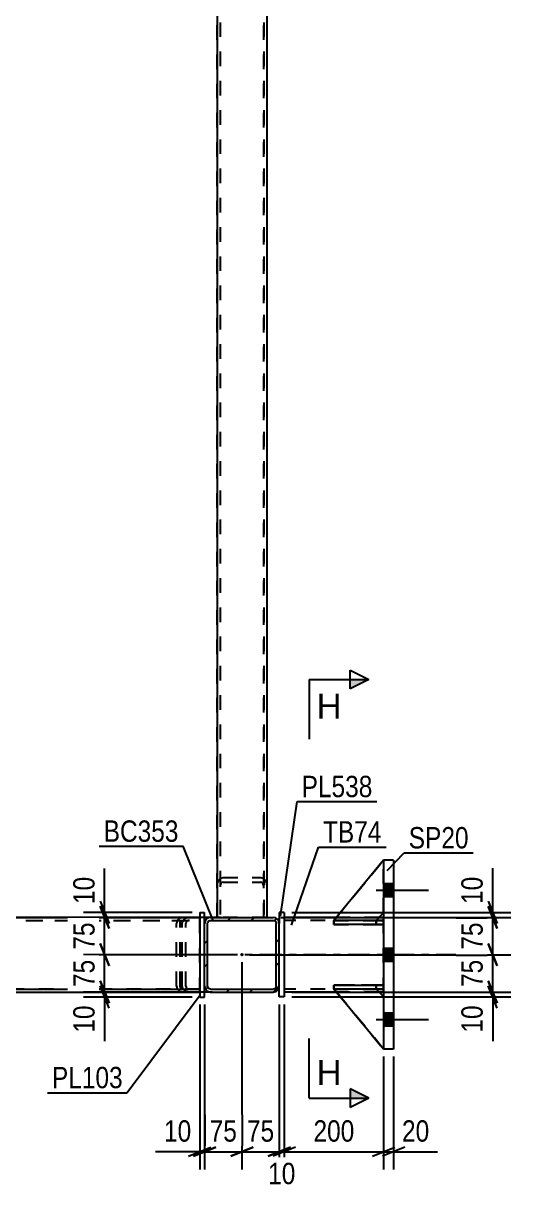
# Model space of a CAD drawing. Header units: millimetres. Extents: x -834 to 355, y -855 to -14.
# Drawn here: x 181.9 to 247.3, y -484.4 to -328.2 of the extents above; entities that cross this region are included whole.
import ezdxf

# ---------------------------------------------------------------- set-up
doc = ezdxf.new("R2010")
doc.units = ezdxf.units.MM
doc.linetypes.add('DXK_LINE_DOT2', pattern=[3.9198, 1.9599, -1.9599])
doc.linetypes.add('DXK_LINE_DOT3', pattern=[5.9187, 2.979, -0.9799, 0.9799, -0.9799])
doc.styles.add('Arial', font='ARIAL.TTF', dxfattribs={"height": 0.2})
doc.styles.add('Arial Narrow', font='ARIALN.TTF', dxfattribs={"height": 0.2})

# ---------------------------------------------------------------- blocks, each defined once
blk = doc.blocks.new('Part-570384938-59848 - 59801')
at = {"color": 7, "linetype": 'DXK_LINE_DOT2'}
for p, q in [((205.59, -448), (151.23, -448)), ((161.28, -448), (203.43, -448)), ((203.43, -448), (203.06, -448.06)), ((205.59, -458), (205.59, -448)), ((151.23, -448.4), (205.59, -448.4)), ((202.51, -448.64), (202.47, -448.8)), ((202.47, -457.2), (202.47, -448.8)), ((202.54, -448.5), (202.51, -448.64)), ((202.95, -448.8), (202.98, -448.65)), ((202.95, -457.2), (202.95, -448.8)), ((202.98, -448.65), (203.09, -448.52)), ((203.09, -448.52), (203.24, -448.43)), ((203.24, -448.43), (203.43, -448.4)), ((202.47, -457.2), (202.51, -457.36)), ((202.51, -457.36), (202.54, -457.51)), ((202.98, -457.36), (202.95, -457.2)), ((203.09, -457.49), (202.98, -457.36)), ((203.24, -457.57), (203.09, -457.49)), ((151.23, -457.6), (205.59, -457.6)), ((151.23, -458), (203.43, -458)), ((203.06, -457.94), (203.43, -458)), ((203.43, -457.6), (203.24, -457.57)), ((203.43, -458), (205.59, -458))]:
    blk.add_line(p, q, dxfattribs=at)
for centre, start, end in [((203.33, -448.92), 107.7012, 152.0537), ((203.33, -457.09), 207.9463, 252.2988)]:
    blk.add_arc(centre, 0.895, start, end, dxfattribs=at)
blk = doc.blocks.new('Part-570384938-59951 - 59801')
at = {"color": 7, "linetype": 'DXK_LINE_DOT2'}
for p, q in [((223.59, -457.6), (223.59, -457.06)), ((223.59, -457.06), (229.25, -457.06)), ((230.25, -457.06), (223.59, -457.06)), ((229.25, -457.6), (229.25, -457.06)), ((229.25, -457.06), (230.25, -457.06)), ((230.25, -457.6), (230.25, -457.06)), ((229.25, -457.6), (223.59, -457.6)), ((223.59, -457.6), (230.25, -457.6)), ((230.25, -457.6), (229.25, -457.6)), ((230.25, -457.6), (230.25, -457.6))]:
    blk.add_line(p, q, dxfattribs=at)
blk = doc.blocks.new('Part-570384938-59947 - 59801')
at = {"color": 2, "linetype": 'Continuous'}
for p, q in [((230.25, -440.33), (223.59, -448.4)), ((229.26, -448.4), (230.25, -447.4)), ((224.14, -448.4), (223.59, -448.4)), ((223.59, -448.4), (223.59, -448.4))]:
    blk.add_line(p, q, dxfattribs=at)
at = {"color": 7, "linetype": 'DXK_LINE_DOT2'}
for p, q in [((223.59, -448.4), (230.25, -440.33)), ((230.25, -447.4), (230.25, -440.33)), ((229.25, -448.4), (230.25, -447.4)), ((229.25, -448.4), (223.59, -448.4)), ((229.25, -448.4), (224.14, -448.4)), ((229.25, -448.4), (229.26, -448.4)), ((229.25, -448.4), (229.25, -448.4))]:
    blk.add_line(p, q, dxfattribs=at)
blk = doc.blocks.new('Part-570384938-59944 - 59801')
at = {"color": 2, "linetype": 'Continuous'}
for p, q in [((216.92, -447.33), (216.25, -447.33)), ((216.25, -447.33), (216.25, -448.8)), ((216.92, -447.33), (216.92, -458.66)), ((216.25, -458.66), (216.25, -457.2)), ((216.92, -458.66), (216.25, -458.66))]:
    blk.add_line(p, q, dxfattribs=at)
at = {"color": 7, "linetype": 'DXK_LINE_DOT2'}
blk.add_line((216.25, -457.2), (216.25, -448.8), dxfattribs=at)
blk = doc.blocks.new('Part-570384938-59852 - 59801')
at = {"color": 2, "linetype": 'Continuous'}
blk.add_line((205.59, -448), (123.59, -448), dxfattribs=at)
at = {"color": 7, "linetype": 'DXK_LINE_DOT2'}
for p, q in [((123.59, -448), (123.59, -458)), ((205.59, -458), (205.59, -448)), ((123.59, -448.4), (205.59, -448.4)), ((205.59, -457.6), (123.59, -457.6)), ((123.59, -458), (205.59, -458))]:
    blk.add_line(p, q, dxfattribs=at)
blk = doc.blocks.new('Part-570384938-59857 - 59801')
at = {"color": 7, "linetype": 'DXK_LINE_DOT2'}
for p, q in [((214.59, -249.67), (207.92, -249.67)), ((207.92, -249.67), (207.92, -270.57)), ((208.32, -249.67), (208.32, -448)), ((214.19, -249.67), (214.19, -448)), ((214.59, -249.67), (214.59, -270.57)), ((207.92, -253.78), (207.98, -254.25)), ((207.98, -254.25), (208.15, -254.65)), ((208.35, -254.02), (208.32, -253.78)), ((208.44, -254.22), (208.35, -254.02)), ((208.57, -254.35), (208.44, -254.22)), ((208.72, -254.4), (208.57, -254.35)), ((208.72, -254.4), (213.79, -254.4)), ((213.94, -254.35), (213.79, -254.4)), ((214.07, -254.22), (213.94, -254.35)), ((214.16, -254.02), (214.07, -254.22)), ((214.19, -253.78), (214.16, -254.02)), ((214.35, -254.65), (214.52, -254.25)), ((214.52, -254.25), (214.59, -253.78)), ((208.15, -254.65), (208.41, -254.92)), ((208.41, -254.92), (208.44, -254.93)), ((208.44, -254.93), (208.72, -255.01)), ((208.72, -255.01), (213.79, -255.01)), ((213.79, -255.01), (214.09, -254.92)), ((214.09, -254.92), (214.35, -254.65)), ((207.92, -443.89), (207.98, -443.42)), ((207.98, -443.42), (208.15, -443.02)), ((208.15, -443.02), (208.41, -442.75)), ((208.44, -443.46), (208.35, -443.66)), ((208.41, -442.75), (208.72, -442.66)), ((208.57, -443.32), (208.44, -443.46)), ((208.72, -443.28), (208.57, -443.32)), ((208.72, -442.66), (213.79, -442.66)), ((208.72, -443.28), (213.79, -443.28)), ((213.79, -442.66), (214.09, -442.75)), ((213.94, -443.32), (213.79, -443.28)), ((214.07, -443.46), (213.94, -443.32)), ((214.16, -443.66), (214.07, -443.46)), ((214.09, -442.75), (214.35, -443.02)), ((214.35, -443.02), (214.52, -443.42)), ((214.52, -443.42), (214.59, -443.89)), ((208.35, -443.66), (208.32, -443.89)), ((214.19, -443.89), (214.16, -443.66)), ((214.59, -448), (207.92, -448))]:
    blk.add_line(p, q, dxfattribs=at)
at = {"color": 2, "linetype": 'Continuous'}
for p, q in [((207.92, -270.57), (207.92, -448)), ((214.59, -270.57), (214.59, -448))]:
    blk.add_line(p, q, dxfattribs=at)
blk = doc.blocks.new('Part-570384938-59863 - 59801')
at = {"color": 7, "linetype": 'DXK_LINE_DOT2'}
for p, q in [((207.92, -448), (207.92, -249.67)), ((207.92, -249.67), (214.59, -249.67)), ((208.32, -249.67), (208.32, -448)), ((214.19, -448), (214.19, -249.67)), ((214.59, -249.67), (214.59, -448)), ((214.59, -448), (207.92, -448))]:
    blk.add_line(p, q, dxfattribs=at)
blk = doc.blocks.new('Part-570384938-59870 - 59801')
at = {"linetype": 'Continuous'}
h = blk.add_hatch(dxfattribs=at)
h.set_pattern_fill('', scale=0.7, style=0, pattern_type=0)
h.set_pattern_definition([(45, (215.4523, -458.0034), (-1.57154, 1.57154), [])])
h.paths.add_polyline_path([(207.05, -458), (215.45, -458), (215.76, -457.94), (216.02, -457.77), (216.19, -457.51), (216.25, -457.2), (216.25, -448.8), (216.19, -448.5), (216.02, -448.24), (215.76, -448.06), (215.45, -448), (207.05, -448), (206.75, -448.06), (206.49, -448.24), (206.31, -448.5), (206.25, -448.8), (206.25, -457.2), (206.31, -457.51), (206.49, -457.77), (206.75, -457.94)])
h.paths.add_polyline_path([(206.68, -457.36), (206.65, -457.2), (206.65, -448.8), (206.68, -448.65), (206.77, -448.52), (206.9, -448.43), (207.05, -448.4), (215.45, -448.4), (215.61, -448.43), (215.74, -448.52), (215.82, -448.65), (215.85, -448.8), (215.85, -457.2), (215.82, -457.36), (215.74, -457.49), (215.61, -457.57), (215.45, -457.6), (207.05, -457.6), (206.9, -457.57), (206.77, -457.49)])
blk.add_hatch(color=30, dxfattribs=at).paths.add_polyline_path([(211.25, -453.1, -1), (211.25, -452.9, -1)])
at = {"color": 2, "linetype": 'Continuous'}
for p, q in [((207.05, -448), (206.75, -448.06)), ((207.05, -448), (207.05, -448)), ((207.05, -448), (215.45, -448)), ((215.45, -448), (215.45, -448)), ((215.76, -448.06), (215.45, -448)), ((206.31, -448.5), (206.25, -448.8)), ((206.25, -448.8), (206.25, -448.8)), ((206.25, -457.2), (206.25, -448.8)), ((206.65, -448.8), (206.68, -448.65)), ((206.65, -448.8), (206.65, -448.8)), ((206.65, -457.2), (206.65, -448.8)), ((206.68, -448.65), (206.77, -448.52)), ((206.77, -448.52), (206.9, -448.43)), ((206.9, -448.43), (207.05, -448.4)), ((207.05, -448.4), (207.05, -448.4)), ((207.05, -448.4), (215.45, -448.4)), ((215.45, -448.4), (215.45, -448.4)), ((215.45, -448.4), (215.61, -448.43)), ((215.61, -448.43), (215.74, -448.52)), ((215.74, -448.52), (215.82, -448.65)), ((215.82, -448.65), (215.85, -448.8)), ((215.85, -448.8), (215.85, -448.8)), ((215.85, -457.2), (215.85, -448.8)), ((216.25, -448.8), (216.19, -448.5)), ((216.25, -448.8), (216.25, -448.8)), ((216.25, -457.2), (216.25, -448.8)), ((206.25, -457.2), (206.25, -457.2)), ((206.25, -457.2), (206.31, -457.51)), ((206.65, -457.2), (206.65, -457.2)), ((206.68, -457.36), (206.65, -457.2)), ((206.77, -457.49), (206.68, -457.36)), ((206.9, -457.57), (206.77, -457.49)), ((215.74, -457.49), (215.61, -457.57)), ((215.82, -457.36), (215.74, -457.49)), ((215.85, -457.2), (215.82, -457.36)), ((215.85, -457.2), (215.85, -457.2)), ((216.19, -457.51), (216.25, -457.2)), ((216.25, -457.2), (216.25, -457.2)), ((206.75, -457.94), (207.05, -458)), ((207.05, -457.6), (206.9, -457.57)), ((207.05, -457.6), (207.05, -457.6)), ((207.05, -457.6), (215.45, -457.6)), ((207.05, -458), (207.05, -458)), ((207.05, -458), (215.45, -458)), ((215.61, -457.57), (215.45, -457.6)), ((215.45, -457.6), (215.45, -457.6)), ((215.45, -458), (215.76, -457.94)), ((215.45, -458), (215.45, -458))]:
    blk.add_line(p, q, dxfattribs=at)
at = {"color": 30, "linetype": 'DXK_LINE_DOT3'}
blk.add_line((211.25, -453), (211.25, -453), dxfattribs=at)
at = {"color": 30, "linetype": 'Continuous'}
blk.add_circle((211.25, -453), 0.1, dxfattribs=at)
at = {"color": 2, "linetype": 'Continuous'}
for centre, start, end in [((207.05, -448.8), 112.5, 157.5), ((215.45, -448.8), 22.5, 67.5), ((207.05, -457.2), 202.5, 247.5), ((215.45, -457.2), 292.5, 337.5)]:
    blk.add_arc(centre, 0.8, start, end, dxfattribs=at)
blk = doc.blocks.new('Part-570384938-59903 - 59801')
at = {"color": 7, "linetype": 'DXK_LINE_DOT2'}
for p, q in [((164.88, -448.06), (164.73, -448.24)), ((165.06, -448), (164.88, -448.06)), ((165.06, -448), (170.43, -448)), ((170.28, -448.06), (170.09, -448)), ((170.43, -448.24), (170.28, -448.06)), ((203.83, -448.06), (204.2, -448)), ((205.59, -458), (205.59, -448)), ((164.62, -448.5), (164.59, -448.8)), ((164.59, -457.2), (164.59, -448.8)), ((164.73, -448.24), (164.62, -448.5)), ((164.83, -448.8), (164.84, -448.65)), ((164.83, -457.2), (164.83, -448.8)), ((164.84, -448.65), (164.9, -448.52)), ((164.9, -448.52), (164.97, -448.43)), ((164.97, -448.43), (165.06, -448.4)), ((165.06, -448.4), (171.24, -448.4)), ((170.09, -448.4), (170.18, -448.43)), ((170.18, -448.43), (170.26, -448.52)), ((170.26, -448.52), (170.31, -448.65)), ((170.31, -448.65), (170.33, -448.8)), ((170.33, -457.2), (170.33, -448.8)), ((170.53, -448.5), (170.43, -448.24)), ((170.5, -448.4), (205.59, -448.4)), ((170.57, -448.8), (170.53, -448.5)), ((170.57, -457.2), (170.57, -448.8)), ((203.24, -448.8), (203.32, -448.5)), ((203.24, -457.2), (203.24, -448.8)), ((203.76, -448.65), (203.72, -448.8)), ((203.72, -457.2), (203.72, -448.8)), ((203.86, -448.52), (203.76, -448.65)), ((204.02, -448.43), (203.86, -448.52)), ((204.2, -448.4), (204.02, -448.43)), ((164.59, -457.2), (164.62, -457.51)), ((164.62, -457.51), (164.73, -457.77)), ((164.84, -457.36), (164.83, -457.2)), ((164.9, -457.49), (164.84, -457.36)), ((164.97, -457.57), (164.9, -457.49)), ((170.26, -457.49), (170.18, -457.57)), ((170.31, -457.36), (170.26, -457.49)), ((170.33, -457.2), (170.31, -457.36)), ((170.43, -457.77), (170.53, -457.51)), ((170.53, -457.51), (170.57, -457.2)), ((203.32, -457.51), (203.24, -457.2)), ((203.72, -457.2), (203.76, -457.36)), ((203.76, -457.36), (203.86, -457.49)), ((203.86, -457.49), (203.9, -457.51)), ((203.9, -457.51), (204.02, -457.57)), ((164.73, -457.77), (164.88, -457.94)), ((164.88, -457.94), (165.06, -458)), ((165.06, -457.6), (164.97, -457.57)), ((165.06, -457.6), (205.59, -457.6)), ((165.06, -458), (170.43, -458)), ((170.18, -457.57), (170.09, -457.6)), ((170.09, -458), (170.28, -457.94)), ((170.28, -457.94), (170.43, -457.77)), ((204.2, -458), (203.83, -457.94)), ((204.02, -457.57), (204.2, -457.6))]:
    blk.add_line(p, q, dxfattribs=at)
at = {"color": 2, "linetype": 'Continuous'}
for p, q in [((170.43, -448), (205.59, -448)), ((170.43, -458), (205.59, -458))]:
    blk.add_line(p, q, dxfattribs=at)
at = {"color": 7, "linetype": 'DXK_LINE_DOT2'}
for centre, start, end in [((204.11, -448.92), 107.7012, 152.0537), ((204.11, -457.09), 207.9463, 252.2988)]:
    blk.add_arc(centre, 0.895, start, end, dxfattribs=at)
blk = doc.blocks.new('Part-570384938-59911 - 59801')
at = {"color": 2, "linetype": 'Continuous'}
for p, q in [((205.59, -447.34), (206.25, -447.34)), ((205.59, -447.34), (205.59, -458.67)), ((206.25, -448.8), (206.25, -447.34)), ((206.25, -458.67), (206.25, -457.2)), ((205.59, -458.67), (206.25, -458.67))]:
    blk.add_line(p, q, dxfattribs=at)
at = {"color": 7, "linetype": 'DXK_LINE_DOT2'}
for p, q in [((205.59, -447.34), (206.25, -447.34)), ((206.25, -457.2), (206.25, -448.8)), ((205.59, -458.67), (206.25, -458.67))]:
    blk.add_line(p, q, dxfattribs=at)
blk = doc.blocks.new('Part-570384938-59943 - 59801')
at = {"color": 2, "linetype": 'Continuous'}
for p, q in [((223.92, -448), (216.92, -448)), ((230.25, -448), (229.66, -448)), ((223.91, -458), (216.92, -458)), ((230.25, -458), (229.65, -458))]:
    blk.add_line(p, q, dxfattribs=at)
at = {"color": 7, "linetype": 'DXK_LINE_DOT2'}
for p, q in [((216.92, -448), (216.92, -458)), ((229.66, -448), (223.92, -448)), ((230.25, -458), (230.25, -448)), ((230.25, -448.4), (216.92, -448.4)), ((230.25, -457.6), (216.92, -457.6)), ((229.65, -458), (223.91, -458))]:
    blk.add_line(p, q, dxfattribs=at)
at = {"color": 7, "linetype": 'DXK_LINE_DOT3'}
blk.add_line((240.25, -453), (206.92, -453), dxfattribs=at)
blk = doc.blocks.new('Part-570384938-59945 - 59801')
at = {"color": 2, "linetype": 'Continuous'}
for p, q in [((223.59, -457.6), (223.59, -457.6)), ((229.25, -457.6), (223.59, -457.6)), ((230.25, -465.66), (223.59, -457.6)), ((229.25, -457.6), (229.25, -457.6)), ((229.25, -457.6), (230.25, -458.6))]:
    blk.add_line(p, q, dxfattribs=at)
at = {"color": 7, "linetype": 'DXK_LINE_DOT2'}
for p, q in [((223.59, -457.6), (229.25, -457.6)), ((230.25, -465.66), (223.59, -457.6)), ((229.25, -457.6), (230.25, -458.6)), ((230.25, -458.6), (230.25, -465.66))]:
    blk.add_line(p, q, dxfattribs=at)
blk = doc.blocks.new('Part-570384938-59946 - 59801')
at = {"color": 7, "linetype": 'DXK_LINE_DOT2'}
for p, q in [((223.59, -457.6), (229.25, -457.6)), ((230.25, -465.66), (223.59, -457.6)), ((223.59, -457.6), (223.59, -457.6)), ((229.25, -457.6), (223.59, -457.6)), ((223.59, -457.6), (230.25, -465.66)), ((229.25, -457.6), (230.25, -458.6)), ((229.25, -457.6), (229.25, -457.6)), ((230.25, -458.6), (229.25, -457.6)), ((230.25, -458.6), (230.25, -465.66))]:
    blk.add_line(p, q, dxfattribs=at)
blk = doc.blocks.new('Part-570384938-59948 - 59801')
at = {"color": 7, "linetype": 'DXK_LINE_DOT2'}
for p, q in [((230.25, -440.33), (223.59, -448.4)), ((223.59, -448.4), (230.25, -440.33)), ((230.25, -447.4), (230.25, -440.33)), ((229.25, -448.4), (230.25, -447.4)), ((230.25, -447.4), (229.25, -448.4)), ((223.59, -448.4), (229.25, -448.4)), ((223.59, -448.4), (223.59, -448.4)), ((229.25, -448.4), (223.59, -448.4)), ((229.25, -448.4), (229.25, -448.4))]:
    blk.add_line(p, q, dxfattribs=at)
blk = doc.blocks.new('Part-570384938-59949 - 59801')
at = {"color": 2, "linetype": 'Continuous'}
for p, q in [((223.59, -457.06), (230.25, -457.06)), ((223.59, -457.06), (223.59, -457.6)), ((230.25, -457.06), (230.25, -457.06)), ((230.25, -457.06), (230.25, -457.6)), ((230.25, -457.6), (223.59, -457.6)), ((230.25, -457.6), (230.25, -457.6))]:
    blk.add_line(p, q, dxfattribs=at)
at = {"color": 7, "linetype": 'DXK_LINE_DOT2'}
for p, q in [((229.25, -457.06), (223.59, -457.06)), ((230.25, -457.06), (229.25, -457.06)), ((229.25, -457.06), (229.25, -457.6)), ((230.25, -457.06), (230.25, -457.6)), ((223.59, -457.6), (229.25, -457.6)), ((229.25, -457.6), (230.25, -457.6))]:
    blk.add_line(p, q, dxfattribs=at)
blk = doc.blocks.new('Part-570384938-59950 - 59801')
at = {"color": 2, "linetype": 'Continuous'}
for p, q in [((223.59, -448.4), (223.59, -448.4)), ((223.59, -448.4), (223.59, -448.93)), ((230.25, -448.93), (223.59, -448.93)), ((230.25, -448.4), (224.14, -448.4)), ((230.25, -448.4), (230.25, -448.4)), ((230.25, -448.4), (230.25, -448.93)), ((230.25, -448.93), (230.25, -448.93))]:
    blk.add_line(p, q, dxfattribs=at)
at = {"color": 7, "linetype": 'DXK_LINE_DOT2'}
for p, q in [((224.14, -448.4), (223.59, -448.4)), ((229.25, -448.4), (223.59, -448.4)), ((223.59, -448.93), (229.25, -448.93)), ((230.25, -448.4), (229.25, -448.4)), ((229.25, -448.4), (229.25, -448.93)), ((229.25, -448.93), (230.25, -448.93)), ((230.25, -448.4), (230.25, -448.93))]:
    blk.add_line(p, q, dxfattribs=at)
blk = doc.blocks.new('Part-570384938-59952 - 59801')
at = {"color": 7, "linetype": 'DXK_LINE_DOT2'}
for p, q in [((223.59, -448.93), (223.59, -448.4)), ((223.59, -448.4), (229.25, -448.4)), ((230.25, -448.4), (223.59, -448.4)), ((229.25, -448.93), (223.59, -448.93)), ((223.59, -448.93), (230.25, -448.93)), ((229.25, -448.93), (229.25, -448.4)), ((229.25, -448.4), (230.25, -448.4)), ((230.25, -448.93), (229.25, -448.93)), ((230.25, -448.93), (230.25, -448.4)), ((230.25, -448.93), (230.25, -448.93))]:
    blk.add_line(p, q, dxfattribs=at)
blk = doc.blocks.new('Part-570384938-59953 - 59801')
at = {"color": 2, "linetype": 'Continuous'}
for p, q in [((231.59, -440.33), (230.25, -440.33)), ((230.25, -440.33), (230.25, -465.66)), ((231.59, -440.33), (231.59, -465.66)), ((231.59, -465.66), (230.25, -465.66))]:
    blk.add_line(p, q, dxfattribs=at)
blk = doc.blocks.new('Bolt-570384938-60113 - 59801')
at = {"linetype": 'Continuous'}
for points in [[(231.59, -445.2), (231.59, -443.46), (230.25, -443.46), (230.25, -445.2)], [(231.59, -445.2), (231.59, -443.46), (230.25, -443.46), (230.25, -445.2)], [(231.59, -445.2), (231.59, -443.46), (230.25, -443.46), (230.25, -445.2)], [(231.59, -453.86), (231.59, -452.13), (230.25, -452.13), (230.25, -453.86)], [(231.59, -453.86), (231.59, -452.13), (230.25, -452.13), (230.25, -453.86)], [(231.59, -462.53), (231.59, -460.8), (230.25, -460.8), (230.25, -462.53)], [(231.59, -462.53), (231.59, -460.8), (230.25, -460.8), (230.25, -462.53)], [(231.59, -462.53), (231.59, -460.8), (230.25, -460.8), (230.25, -462.53)]]:
    blk.add_hatch(color=1, dxfattribs=at).paths.add_polyline_path(points)
at = {"color": 1, "linetype": 'Continuous'}
for p, q in [((230.25, -443.46), (231.59, -443.46)), ((230.25, -443.46), (231.59, -443.46)), ((230.25, -443.46), (231.59, -443.46)), ((229.25, -444.33), (236.25, -444.33)), ((229.25, -444.33), (236.25, -444.33)), ((229.25, -444.33), (236.25, -444.33)), ((230.25, -445.2), (231.59, -445.2)), ((230.25, -445.2), (231.59, -445.2)), ((230.25, -445.2), (231.59, -445.2)), ((230.25, -452.13), (231.59, -452.13)), ((230.25, -452.13), (231.59, -452.13)), ((229.25, -453), (236.25, -453)), ((229.25, -453), (236.25, -453)), ((230.25, -453.86), (231.59, -453.86)), ((230.25, -453.86), (231.59, -453.86)), ((229.25, -461.66), (236.25, -461.66)), ((229.25, -461.66), (236.25, -461.66)), ((229.25, -461.66), (236.25, -461.66)), ((230.25, -460.8), (231.59, -460.8)), ((230.25, -460.8), (231.59, -460.8)), ((230.25, -460.8), (231.59, -460.8)), ((230.25, -462.53), (231.59, -462.53)), ((230.25, -462.53), (231.59, -462.53)), ((230.25, -462.53), (231.59, -462.53))]:
    blk.add_line(p, q, dxfattribs=at)
blk = doc.blocks.new('StraightDimension-570384938-61221 - 59801')
at = {"color": 7, "linetype": 'Continuous'}
for p, q in [((244.28, -451.5), (245.48, -454.5)), ((212.25, -453), (247.28, -453)), ((244.88, -458), (244.88, -453)), ((245.48, -459.5), (244.28, -456.5)), ((217.92, -458), (247.28, -458))]:
    blk.add_line(p, q, dxfattribs=at)
at = {"color": 0}
blk.add_wipeout([(244.13, -453.07), (239.93, -453.07), (239.93, -457.93), (244.13, -457.93)], dxfattribs=at)
at = {"color": 3, "style": 'Arial Narrow'}
blk.add_text('75', height=2.863, rotation=90.0002, dxfattribs=at).set_placement((243.53, -457.33))
blk = doc.blocks.new('StraightDimension-570384938-61220 - 59801')
at = {"color": 7, "linetype": 'Continuous'}
for p, q in [((244.28, -446.5), (245.48, -449.5)), ((216.45, -448), (247.28, -448)), ((244.88, -453), (244.88, -448)), ((245.48, -454.5), (244.28, -451.5)), ((212.25, -453), (247.28, -453))]:
    blk.add_line(p, q, dxfattribs=at)
at = {"color": 0}
blk.add_wipeout([(244.13, -448.08), (239.93, -448.08), (239.93, -452.93), (244.13, -452.93)], dxfattribs=at)
at = {"color": 3, "style": 'Arial Narrow'}
blk.add_text('75', height=2.863, rotation=90.0002, dxfattribs=at).set_placement((243.53, -452.33))
blk = doc.blocks.new('StraightDimension-570384938-61219 - 59801')
at = {"color": 7, "linetype": 'Continuous'}
for p, q in [((244.28, -445.83), (245.48, -448.83)), ((245.48, -449.5), (244.28, -446.5)), ((216.45, -448), (247.28, -448)), ((217.92, -447.33), (247.28, -447.33)), ((244.88, -448), (244.88, -447.33))]:
    blk.add_line(p, q, dxfattribs=at)
at = {"color": 0}
blk.add_wipeout([(244.13, -441.95), (239.93, -441.95), (239.93, -446.8), (244.13, -446.8)], dxfattribs=at)
at = {"color": 7, "linetype": 'Continuous'}
blk.add_line((244.88, -447.33), (244.88, -441.42), dxfattribs=at)
blk.add_line((244.88, -447.33), (244.88, -441.42), dxfattribs=at)
at = {"color": 3, "style": 'Arial Narrow'}
blk.add_text('10', height=2.863, rotation=90.0002, dxfattribs=at).set_placement((243.53, -446.2))
blk = doc.blocks.new('StraightDimension-570384938-61043 - 59801')
at = {"color": 7, "linetype": 'Continuous'}
for p, q in [((211.25, -454), (211.25, -481.8)), ((216.25, -459.66), (216.25, -481.8)), ((209.75, -480), (212.75, -478.8)), ((211.25, -479.4), (216.25, -479.4)), ((217.75, -478.8), (214.75, -480))]:
    blk.add_line(p, q, dxfattribs=at)
at = {"color": 0}
blk.add_wipeout([(216.18, -478.65), (216.18, -474.45), (211.32, -474.45), (211.32, -478.65)], dxfattribs=at)
at = {"color": 3, "style": 'Arial Narrow'}
blk.add_text('75', height=2.863, dxfattribs=at).set_placement((211.92, -478.05))
blk = doc.blocks.new('StraightDimension-570384938-61222 - 59801')
at = {"color": 7, "linetype": 'Continuous'}
for p, q in [((244.28, -456.5), (245.48, -459.5)), ((245.48, -460.16), (244.28, -457.16)), ((217.92, -458), (247.28, -458)), ((217.92, -458.66), (247.28, -458.66)), ((244.88, -458.66), (244.88, -458))]:
    blk.add_line(p, q, dxfattribs=at)
at = {"color": 0}
blk.add_wipeout([(244.13, -459.19), (239.93, -459.19), (239.93, -464.04), (244.13, -464.04)], dxfattribs=at)
at = {"color": 7, "linetype": 'Continuous'}
blk.add_line((244.88, -458.66), (244.88, -464.57), dxfattribs=at)
blk.add_line((244.88, -458.66), (244.88, -464.57), dxfattribs=at)
at = {"color": 3, "style": 'Arial Narrow'}
blk.add_text('10', height=2.863, rotation=90.0002, dxfattribs=at).set_placement((243.53, -463.44))
blk = doc.blocks.new('StraightDimension-570384938-61040 - 59801')
at = {"color": 7, "linetype": 'Continuous'}
for p, q in [((230.25, -466.66), (230.25, -481.8)), ((231.59, -466.66), (231.59, -481.8)), ((228.75, -480), (231.75, -478.8)), ((233.09, -478.8), (230.09, -480)), ((230.25, -479.4), (231.59, -479.4))]:
    blk.add_line(p, q, dxfattribs=at)
at = {"color": 0}
blk.add_wipeout([(236.97, -478.65), (236.97, -474.45), (232.11, -474.45), (232.11, -478.65)], dxfattribs=at)
at = {"color": 7, "linetype": 'Continuous'}
blk.add_line((231.59, -479.4), (237.49, -479.4), dxfattribs=at)
blk.add_line((231.59, -479.4), (237.49, -479.4), dxfattribs=at)
at = {"color": 3, "style": 'Arial Narrow'}
blk.add_text('20', height=2.863, dxfattribs=at).set_placement((232.71, -478.05))
blk = doc.blocks.new('StraightDimension-570384938-61041 - 59801')
at = {"color": 7, "linetype": 'Continuous'}
for p, q in [((216.92, -459.66), (216.92, -481.8)), ((230.25, -466.66), (230.25, -481.8)), ((218.42, -478.8), (215.42, -480)), ((216.92, -479.4), (230.25, -479.4)), ((228.75, -480), (231.75, -478.8))]:
    blk.add_line(p, q, dxfattribs=at)
at = {"color": 0}
blk.add_wipeout([(226.93, -478.65), (226.93, -474.45), (220.24, -474.45), (220.24, -478.65)], dxfattribs=at)
at = {"color": 3, "style": 'Arial Narrow'}
blk.add_text('200', height=2.863, dxfattribs=at).set_placement((220.84, -478.05))
blk = doc.blocks.new('StraightDimension-570384938-61042 - 59801')
at = {"color": 7, "linetype": 'Continuous'}
for p, q in [((216.25, -459.66), (216.25, -482.25)), ((216.92, -459.66), (216.92, -482.25)), ((214.75, -480), (217.75, -478.8)), ((218.42, -478.8), (215.42, -480)), ((216.25, -479.4), (216.92, -479.4))]:
    blk.add_line(p, q, dxfattribs=at)
at = {"color": 0}
blk.add_wipeout([(219.01, -484.35), (219.01, -480.15), (214.16, -480.15), (214.16, -484.35)], dxfattribs=at)
at = {"color": 3, "style": 'Arial Narrow'}
blk.add_text('10', height=2.863, dxfattribs=at).set_placement((214.76, -483.75))
blk = doc.blocks.new('StraightDimension-570384938-61044 - 59801')
at = {"color": 7, "linetype": 'Continuous'}
for p, q in [((211.25, -454), (211.25, -481.8)), ((206.25, -459.67), (206.25, -481.8)), ((204.75, -480), (207.75, -478.8)), ((206.25, -479.4), (211.25, -479.4)), ((212.75, -478.8), (209.75, -480))]:
    blk.add_line(p, q, dxfattribs=at)
at = {"color": 0}
blk.add_wipeout([(211.18, -478.65), (211.18, -474.45), (206.32, -474.45), (206.32, -478.65)], dxfattribs=at)
at = {"color": 3, "style": 'Arial Narrow'}
blk.add_text('75', height=2.863, dxfattribs=at).set_placement((206.92, -478.05))
blk = doc.blocks.new('StraightDimension-570384938-61045 - 59801')
at = {"color": 7, "linetype": 'Continuous'}
for p, q in [((205.59, -459.67), (205.59, -481.8)), ((206.25, -459.67), (206.25, -481.8)), ((204.09, -480), (207.09, -478.8)), ((207.75, -478.8), (204.75, -480)), ((205.59, -479.4), (206.25, -479.4))]:
    blk.add_line(p, q, dxfattribs=at)
at = {"color": 0}
blk.add_wipeout([(205.06, -478.65), (205.06, -474.45), (200.2, -474.45), (200.2, -478.65)], dxfattribs=at)
at = {"color": 7, "linetype": 'Continuous'}
blk.add_line((205.59, -479.4), (199.68, -479.4), dxfattribs=at)
blk.add_line((205.59, -479.4), (199.68, -479.4), dxfattribs=at)
at = {"color": 3, "style": 'Arial Narrow'}
blk.add_text('10', height=2.863, dxfattribs=at).set_placement((200.8, -478.05))
blk = doc.blocks.new('StraightDimension-570384938-61145 - 59801')
at = {"color": 7, "linetype": 'Continuous'}
for p, q in [((192.24, -445.84), (193.44, -448.84)), ((193.44, -449.5), (192.24, -446.5)), ((204.59, -447.34), (189.99, -447.34)), ((208.47, -448), (189.99, -448)), ((192.84, -448), (192.84, -447.34))]:
    blk.add_line(p, q, dxfattribs=at)
at = {"color": 0}
blk.add_wipeout([(192.09, -441.96), (187.89, -441.96), (187.89, -446.81), (192.09, -446.81)], dxfattribs=at)
at = {"color": 7, "linetype": 'Continuous'}
blk.add_line((192.84, -447.34), (192.84, -441.43), dxfattribs=at)
blk.add_line((192.84, -447.34), (192.84, -441.43), dxfattribs=at)
at = {"color": 3, "style": 'Arial Narrow'}
blk.add_text('10', height=2.863, rotation=90.0002, dxfattribs=at).set_placement((191.49, -446.21))
blk = doc.blocks.new('StraightDimension-570384938-61146 - 59801')
at = {"color": 7, "linetype": 'Continuous'}
for p, q in [((192.24, -446.5), (193.44, -449.5)), ((208.47, -448), (189.99, -448)), ((192.84, -453), (192.84, -448)), ((193.44, -454.5), (192.24, -451.5)), ((210.25, -453), (189.99, -453))]:
    blk.add_line(p, q, dxfattribs=at)
at = {"color": 0}
blk.add_wipeout([(192.09, -448.08), (187.89, -448.08), (187.89, -452.93), (192.09, -452.93)], dxfattribs=at)
at = {"color": 3, "style": 'Arial Narrow'}
blk.add_text('75', height=2.863, rotation=90.0002, dxfattribs=at).set_placement((191.49, -452.33))
blk = doc.blocks.new('StraightDimension-570384938-61147 - 59801')
at = {"color": 7, "linetype": 'Continuous'}
for p, q in [((192.24, -451.5), (193.44, -454.5)), ((210.25, -453), (189.99, -453)), ((192.84, -458), (192.84, -453)), ((193.44, -459.5), (192.24, -456.5)), ((207.25, -458), (189.99, -458))]:
    blk.add_line(p, q, dxfattribs=at)
at = {"color": 0}
blk.add_wipeout([(192.09, -453.08), (187.89, -453.08), (187.89, -457.93), (192.09, -457.93)], dxfattribs=at)
at = {"color": 3, "style": 'Arial Narrow'}
blk.add_text('75', height=2.863, rotation=90.0002, dxfattribs=at).set_placement((191.49, -457.33))
blk = doc.blocks.new('StraightDimension-570384938-61148 - 59801')
at = {"color": 7, "linetype": 'Continuous'}
for p, q in [((192.24, -456.5), (193.44, -459.5)), ((193.44, -460.17), (192.24, -457.17)), ((207.25, -458), (189.99, -458)), ((204.59, -458.67), (189.99, -458.67)), ((192.84, -458.67), (192.84, -458))]:
    blk.add_line(p, q, dxfattribs=at)
at = {"color": 0}
blk.add_wipeout([(192.09, -459.19), (187.89, -459.19), (187.89, -464.05), (192.09, -464.05)], dxfattribs=at)
at = {"color": 7, "linetype": 'Continuous'}
blk.add_line((192.84, -458.67), (192.84, -464.58), dxfattribs=at)
blk.add_line((192.84, -458.67), (192.84, -464.58), dxfattribs=at)
at = {"color": 3, "style": 'Arial Narrow'}
blk.add_text('10', height=2.863, rotation=90.0002, dxfattribs=at).set_placement((191.49, -463.45))
blk = doc.blocks.new('Mark-570384938-60547 - 59801')
at = {"color": 0}
blk.add_wipeout([(202.76, -437.87), (202.76, -434.87), (192.71, -434.87), (192.71, -437.87)], dxfattribs=at)
blk.add_wipeout([(202.76, -437.87), (202.76, -434.87), (192.71, -434.87), (192.71, -437.87)], dxfattribs=at)
at = {"color": 30, "linetype": 'Continuous'}
for p in [(192.11, -438.47), (207.41, -448.41)]:
    blk.add_line(p, (203.36, -438.47), dxfattribs=at)
at = {"color": 3, "style": 'Arial Narrow'}
blk.add_text('BC353', height=2.863, dxfattribs=at).set_placement((192.71, -437.87))
blk = doc.blocks.new('Mark-570384938-60550 - 59801')
at = {"color": 0}
blk.add_wipeout([(195.28, -470.89), (195.28, -467.89), (185.77, -467.89), (185.77, -470.89)], dxfattribs=at)
blk.add_wipeout([(195.28, -470.89), (195.28, -467.89), (185.77, -467.89), (185.77, -470.89)], dxfattribs=at)
at = {"color": 30, "linetype": 'Continuous'}
for p in [(205.63, -458.44), (185.17, -471.49)]:
    blk.add_line(p, (195.88, -471.49), dxfattribs=at)
at = {"color": 3, "style": 'Arial Narrow'}
blk.add_text('PL103', height=2.863, dxfattribs=at).set_placement((185.77, -470.89))
blk = doc.blocks.new('Mark-570384938-60556 - 59801')
at = {"color": 0}
blk.add_wipeout([(229.97, -437.97), (229.97, -434.97), (222.11, -434.97), (222.11, -437.97)], dxfattribs=at)
blk.add_wipeout([(229.97, -437.97), (229.97, -434.97), (222.11, -434.97), (222.11, -437.97)], dxfattribs=at)
at = {"color": 30, "linetype": 'Continuous'}
for p, q in [((217.91, -449.03), (221.51, -438.57)), ((221.51, -438.57), (230.57, -438.57))]:
    blk.add_line(p, q, dxfattribs=at)
at = {"color": 3, "style": 'Arial Narrow'}
blk.add_text('TB74', height=2.863, dxfattribs=at).set_placement((222.11, -437.97))
blk = doc.blocks.new('Mark-570384938-60559 - 59801')
at = {"color": 0}
blk.add_wipeout([(228.75, -431.89), (228.75, -428.89), (219.25, -428.89), (219.25, -431.89)], dxfattribs=at)
blk.add_wipeout([(228.75, -431.89), (228.75, -428.89), (219.25, -428.89), (219.25, -431.89)], dxfattribs=at)
at = {"color": 30, "linetype": 'Continuous'}
for p, q in [((216.42, -447.83), (218.65, -432.49)), ((218.65, -432.49), (229.35, -432.49))]:
    blk.add_line(p, q, dxfattribs=at)
at = {"color": 3, "style": 'Arial Narrow'}
blk.add_text('PL538', height=2.863, dxfattribs=at).set_placement((219.25, -431.89))
blk = doc.blocks.new('Mark-570384938-60562 - 59801')
at = {"color": 0}
blk.add_wipeout([(241.64, -438.76), (241.64, -435.76), (233.61, -435.76), (233.61, -438.76)], dxfattribs=at)
blk.add_wipeout([(241.64, -438.76), (241.64, -435.76), (233.61, -435.76), (233.61, -438.76)], dxfattribs=at)
at = {"color": 30, "linetype": 'Continuous'}
for p, q in [((230.7, -441.71), (233.01, -439.36)), ((233.01, -439.36), (242.24, -439.36))]:
    blk.add_line(p, q, dxfattribs=at)
at = {"color": 3, "style": 'Arial Narrow'}
blk.add_text('SP20', height=2.863, dxfattribs=at).set_placement((233.61, -438.76))
blk = doc.blocks.new('SectionMark-570384938-61644 - 59801')
at = {"linetype": 'Continuous'}
for points in [[(225.75, -417.37), (225.75, -416.12), (228.25, -416.12)], [(225.75, -472.21), (225.75, -470.96), (228.25, -472.21)]]:
    blk.add_hatch(color=6, dxfattribs=at).paths.add_polyline_path(points)
at = {"color": 6, "linetype": 'Continuous'}
for p, q in [((225.75, -417.37), (225.75, -414.87)), ((225.75, -414.87), (228.25, -416.12)), ((220.25, -416.12), (220.25, -424.12)), ((220.25, -416.12), (228.25, -416.12)), ((228.25, -416.12), (225.75, -417.37)), ((220.25, -472.21), (220.25, -464.21)), ((228.25, -472.21), (225.75, -470.96)), ((225.75, -470.96), (225.75, -473.46)), ((220.25, -472.21), (228.25, -472.21)), ((228.25, -472.21), (225.75, -473.46))]:
    blk.add_line(p, q, dxfattribs=at)
at = {"color": 0, "linetype": 'Continuous'}
for points in [[(224.62, -421.37), (224.62, -417.87), (221.25, -417.87), (221.25, -421.37)], [(224.62, -470.46), (224.62, -466.96), (221.25, -466.96), (221.25, -470.46)]]:
    blk.add_wipeout(points, dxfattribs=at)
at = {"color": 3, "linetype": 'Continuous', "style": 'Arial'}
for p in [(221.25, -421.37), (221.25, -470.46)]:
    blk.add_text('H', height=3.34, dxfattribs=at).set_placement(p)

msp = doc.modelspace()

# ---------------------------------------------------------------- block references
for name in ['Part-570384938-59857 - 59801', 'Part-570384938-59863 - 59801', 'Part-570384938-59947 - 59801', 'Part-570384938-59948 - 59801', 'Part-570384938-59953 - 59801', 'Bolt-570384938-60113 - 59801', 'Part-570384938-59852 - 59801', 'Part-570384938-59848 - 59801', 'Part-570384938-59903 - 59801', 'Part-570384938-59911 - 59801', 'Part-570384938-59870 - 59801', 'Part-570384938-59943 - 59801', 'Part-570384938-59944 - 59801', 'Part-570384938-59950 - 59801', 'Part-570384938-59952 - 59801', 'Part-570384938-59951 - 59801', 'Part-570384938-59949 - 59801', 'Part-570384938-59945 - 59801', 'Part-570384938-59946 - 59801', 'StraightDimension-570384938-61040 - 59801']:
    msp.add_blockref(name, (0, 0))

# ---------------------------------------------------------------- next in the draw order: block references
for name in ['StraightDimension-570384938-61145 - 59801', 'StraightDimension-570384938-61221 - 59801']:
    msp.add_blockref(name, (0, 0))

# ---------------------------------------------------------------- next in the draw order: block references
msp.add_blockref('StraightDimension-570384938-61220 - 59801', (0, 0))

# ---------------------------------------------------------------- next in the draw order: block references
for name in ['StraightDimension-570384938-61219 - 59801', 'StraightDimension-570384938-61043 - 59801']:
    msp.add_blockref(name, (0, 0))

# ---------------------------------------------------------------- next in the draw order: block references
for name in ['Mark-570384938-60556 - 59801', 'StraightDimension-570384938-61044 - 59801', 'StraightDimension-570384938-61222 - 59801']:
    msp.add_blockref(name, (0, 0))

# ---------------------------------------------------------------- next in the draw order: block references
for name in ['Mark-570384938-60559 - 59801', 'Mark-570384938-60562 - 59801', 'StraightDimension-570384938-61146 - 59801', 'StraightDimension-570384938-61045 - 59801', 'StraightDimension-570384938-61041 - 59801']:
    msp.add_blockref(name, (0, 0))

# ---------------------------------------------------------------- next in the draw order: block references
for name in ['SectionMark-570384938-61644 - 59801', 'Mark-570384938-60547 - 59801', 'StraightDimension-570384938-61147 - 59801', 'StraightDimension-570384938-61042 - 59801']:
    msp.add_blockref(name, (0, 0))

# ---------------------------------------------------------------- next in the draw order: block references
msp.add_blockref('StraightDimension-570384938-61148 - 59801', (0, 0))

# ---------------------------------------------------------------- next in the draw order: block references
msp.add_blockref('Mark-570384938-60550 - 59801', (0, 0))

doc.saveas('drawing.dxf')
